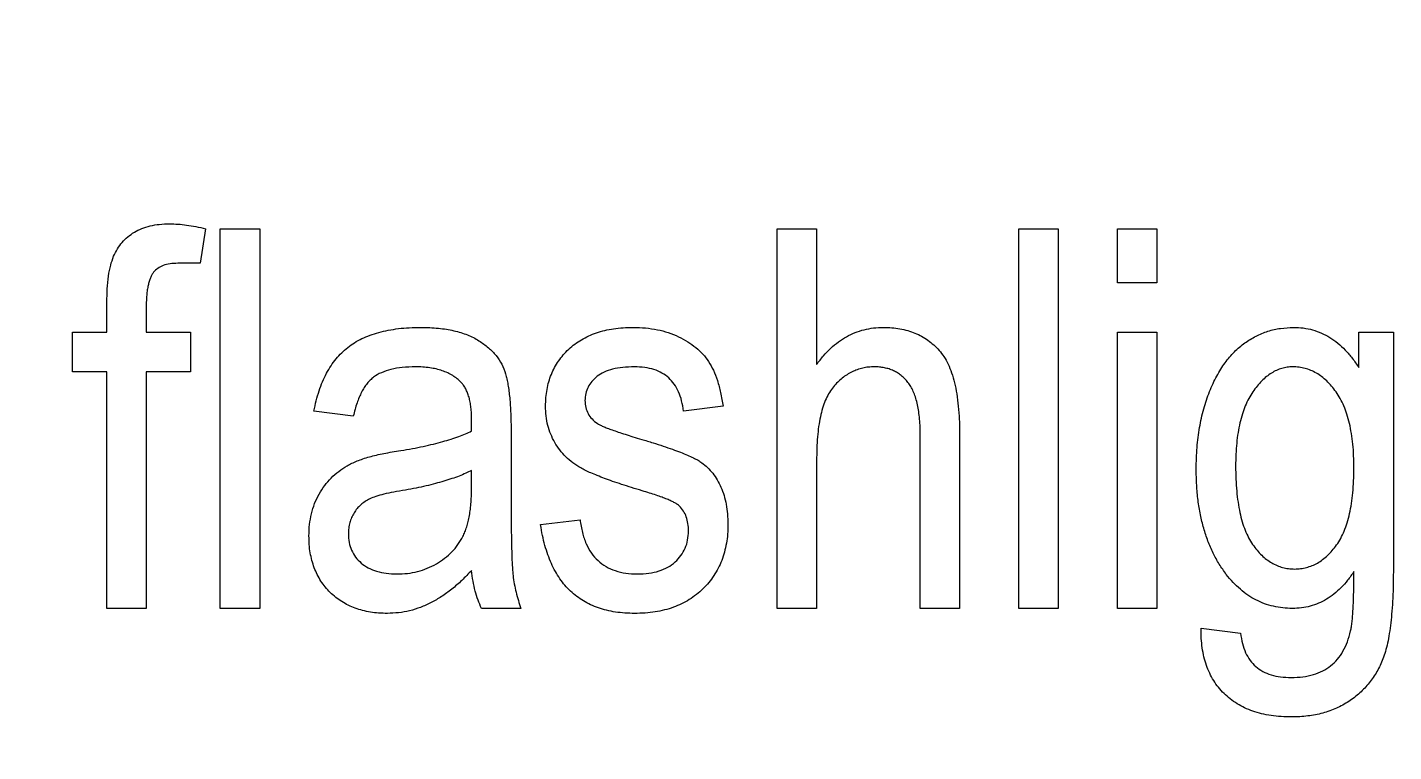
# Model space of a CAD drawing. Header units: millimetres. Extents: x -34 to 34, y -34 to 34.
# Drawn here: x -0.51 to 5.96, y -9.52 to -6.09 of the extents above; entities that cross this region are included whole.
import ezdxf

# ---------------------------------------------------------------- set-up
doc = ezdxf.new("R2010")
doc.units = ezdxf.units.MM

msp = doc.modelspace()

# ---------------------------------------------------------------- linework, layer by layer
at = {"color": 7, "linetype": 'Continuous', "lineweight": 25}
for p, q in [((0.3346, -7.0418), (0.3098, -7.2052)), ((0.4047, -8.8396), (0.4047, -7.0418)), ((0.4047, -7.0418), (0.5915, -7.0418)), ((0.5915, -7.0418), (0.5915, -8.8396)), ((3.043, -8.8396), (3.043, -7.0418)), ((3.043, -7.0418), (3.2298, -7.0418)), ((3.2298, -7.0418), (3.2298, -7.6846)), ((4.1871, -8.8396), (4.1871, -7.0418)), ((4.1871, -7.0418), (4.3739, -7.0418)), ((4.3739, -7.0418), (4.3739, -8.8396)), ((4.6541, -7.2986), (4.6541, -7.0418)), ((4.6541, -7.0418), (4.8409, -7.0418)), ((4.8409, -7.0418), (4.8409, -7.2986)), ((0.3098, -7.2052), (0.204, -7.2052)), ((4.8409, -7.2986), (4.6541, -7.2986)), ((-0.1323, -7.5321), (-0.1323, -7.3967)), ((0.0545, -7.4106), (0.0545, -7.5321)), ((-0.2958, -7.7189), (-0.2958, -7.5321)), ((-0.2958, -7.5321), (-0.1323, -7.5321)), ((0.0545, -7.5321), (0.2646, -7.5321)), ((0.2646, -7.5321), (0.2646, -7.7189)), ((4.6541, -8.8396), (4.6541, -7.5321)), ((4.6541, -7.5321), (4.8409, -7.5321)), ((4.8409, -7.5321), (4.8409, -8.8396)), ((5.7981, -7.6992), (5.7981, -7.5321)), ((5.7981, -7.5321), (5.9616, -7.5321)), ((5.9616, -7.5321), (5.9616, -8.6517)), ((-0.1323, -7.7189), (-0.2958, -7.7189)), ((-0.1323, -8.8396), (-0.1323, -7.7189)), ((0.2646, -7.7189), (0.0545, -7.7189)), ((0.0545, -7.7189), (0.0545, -8.8396)), ((2.7862, -7.8823), (2.5994, -7.9057)), ((1.0351, -7.929), (0.8483, -7.9057)), ((1.5954, -7.999), (1.5954, -7.9458)), ((1.7822, -8.0001), (1.7822, -8.2942)), ((3.7201, -8.8396), (3.7201, -8.0125)), ((3.9069, -8.0147), (3.9069, -8.8396)), ((3.2298, -8.1256), (3.2298, -8.8396)), ((1.5954, -8.2635), (1.5954, -8.1858)), ((1.9223, -8.4427), (2.1091, -8.4193)), ((0.0545, -8.8396), (-0.1323, -8.8396)), ((0.5915, -8.8396), (0.4047, -8.8396)), ((1.8289, -8.8396), (1.6421, -8.8396)), ((3.2298, -8.8396), (3.043, -8.8396)), ((3.9069, -8.8396), (3.7201, -8.8396)), ((4.3739, -8.8396), (4.1871, -8.8396)), ((4.8409, -8.8396), (4.6541, -8.8396)), ((5.051, -8.933), (5.2378, -8.9563))]:
    msp.add_line(p, q, dxfattribs=at)
at = {"color": 7, "linetype": 'Continuous'}
msp.add_circle((0, 0), 34, dxfattribs=at)
at = {"color": 7, "linetype": 'Continuous', "lineweight": 25}
for points, knots in [([(-0.1323, -7.3967), (-0.1319, -7.3734), (-0.1311, -7.3296), (-0.1257, -7.2685), (-0.1157, -7.2168), (-0.102, -7.1733), (-0.0829, -7.1373), (-0.0608, -7.1058), (-0.0336, -7.0791), (-0.0022, -7.0572), (0.0333, -7.0393), (0.0733, -7.0272), (0.1174, -7.0198), (0.1482, -7.0189), (0.1643, -7.0184)], [0, 0, 0, 0, 0.1265, 0.236978, 0.331644, 0.411402, 0.482682, 0.551579, 0.6191, 0.687616, 0.758297, 0.833488, 0.912952, 1, 1, 1, 1]), ([(0.1643, -7.0184), (0.1775, -7.0187), (0.2047, -7.0193), (0.2465, -7.024), (0.2902, -7.0311), (0.3196, -7.0382), (0.3346, -7.0418)], [0, 0, 0, 0, 0.230853, 0.473466, 0.730948, 1, 1, 1, 1]), ([(0.204, -7.2052), (0.1916, -7.2056), (0.1682, -7.2063), (0.1358, -7.2142), (0.109, -7.2279), (0.0911, -7.244), (0.0806, -7.2603), (0.0731, -7.2745), (0.0675, -7.2915), (0.0629, -7.3106), (0.0587, -7.3321), (0.0566, -7.3562), (0.0544, -7.3826), (0.0544, -7.401), (0.0545, -7.4106)], [0, 0, 0, 0, 0.126159, 0.236891, 0.335684, 0.428238, 0.477178, 0.531261, 0.591358, 0.657498, 0.731555, 0.813452, 0.90251, 1, 1, 1, 1]), ([(0.8483, -7.9057), (0.8519, -7.889), (0.8589, -7.8564), (0.8722, -7.8096), (0.8887, -7.7663), (0.9075, -7.7266), (0.9289, -7.6905), (0.9525, -7.6576), (0.9794, -7.6289), (1.0084, -7.6029), (1.0406, -7.5804), (1.076, -7.5611), (1.1148, -7.5452), (1.1564, -7.5315), (1.2015, -7.5216), (1.2497, -7.5138), (1.3013, -7.5095), (1.3368, -7.509), (1.355, -7.5087)], [0, 0, 0, 0, 0.0716716, 0.1396575, 0.2040967, 0.2657188, 0.3238246, 0.3800588, 0.4349433, 0.4888007, 0.5430171, 0.5994176, 0.6575078, 0.7186634, 0.7830298, 0.8512299, 0.9234352, 1, 1, 1, 1]), ([(1.355, -7.5087), (1.3693, -7.509), (1.3969, -7.5094), (1.4372, -7.5124), (1.4751, -7.5169), (1.5108, -7.5238), (1.5439, -7.5331), (1.5751, -7.5434), (1.6037, -7.5562), (1.6375, -7.576), (1.6748, -7.6035), (1.7121, -7.6406), (1.7395, -7.6826), (1.7545, -7.7208), (1.7625, -7.7536), (1.7681, -7.7809), (1.7723, -7.811), (1.7759, -7.8437), (1.7788, -7.8791), (1.781, -7.9171), (1.782, -7.9577), (1.7822, -7.9857), (1.7822, -8.0001)], [0, 0, 0, 0, 0.055824, 0.108429, 0.15842, 0.205566, 0.250578, 0.293416, 0.334193, 0.373299, 0.446944, 0.515076, 0.578842, 0.641994, 0.674963, 0.711445, 0.750973, 0.794165, 0.840588, 0.890275, 0.943238, 1, 1, 1, 1]), ([(1.9457, -7.8816), (1.946, -7.8681), (1.9467, -7.8417), (1.952, -7.803), (1.9602, -7.7661), (1.9723, -7.7312), (1.9883, -7.6986), (2.0068, -7.6676), (2.0293, -7.6386), (2.0552, -7.6118), (2.0838, -7.5873), (2.1157, -7.5664), (2.15, -7.5485), (2.187, -7.5339), (2.2266, -7.5225), (2.2688, -7.5148), (2.3135, -7.5093), (2.3443, -7.5089), (2.3601, -7.5087)], [0, 0, 0, 0, 0.064436, 0.125867, 0.185938, 0.24426, 0.301581, 0.35857, 0.416451, 0.475923, 0.535995, 0.595828, 0.657302, 0.7203, 0.78546, 0.85336, 0.924575, 1, 1, 1, 1]), ([(2.3601, -7.5087), (2.38, -7.5093), (2.4186, -7.5105), (2.4747, -7.5184), (2.5271, -7.5324), (2.5754, -7.5517), (2.6194, -7.5752), (2.658, -7.6031), (2.6912, -7.6347), (2.7195, -7.6706), (2.7424, -7.7129), (2.7611, -7.7622), (2.7765, -7.8194), (2.7829, -7.8606), (2.7862, -7.8823)], [0, 0, 0, 0, 0.094098, 0.1832242, 0.2679816, 0.3505333, 0.4292231, 0.5039605, 0.5757366, 0.6459794, 0.7197925, 0.8026697, 0.8958214, 1, 1, 1, 1]), ([(3.2298, -7.6846), (3.2404, -7.6706), (3.2609, -7.6435), (3.2953, -7.6074), (3.3322, -7.5773), (3.3706, -7.5521), (3.4114, -7.5327), (3.4541, -7.5186), (3.4991, -7.5105), (3.5298, -7.5093), (3.5454, -7.5087)], [0, 0, 0, 0, 0.139469, 0.271137, 0.396529, 0.517824, 0.63709, 0.755446, 0.875647, 1, 1, 1, 1]), ([(3.5454, -7.5087), (3.559, -7.5091), (3.5856, -7.5098), (3.6243, -7.515), (3.6608, -7.5234), (3.6953, -7.5349), (3.7275, -7.5505), (3.7573, -7.5694), (3.785, -7.5917), (3.8109, -7.6172), (3.8338, -7.6477), (3.8536, -7.6836), (3.8702, -7.7252), (3.8839, -7.7723), (3.8944, -7.8251), (3.9013, -7.8834), (3.9063, -7.9472), (3.9067, -7.9916), (3.9069, -8.0147)], [0, 0, 0, 0, 0.057444, 0.11172, 0.164296, 0.215175, 0.264674, 0.314426, 0.363638, 0.414362, 0.467035, 0.523919, 0.586431, 0.655337, 0.730601, 0.812712, 0.902626, 1, 1, 1, 1]), ([(5.0277, -8.1789), (5.0284, -8.1451), (5.0297, -8.0793), (5.0421, -7.9841), (5.0614, -7.8952), (5.0849, -7.8263), (5.1069, -7.775), (5.1247, -7.7397), (5.1439, -7.7071), (5.1637, -7.6766), (5.1854, -7.6493), (5.2081, -7.6242), (5.2322, -7.602), (5.2655, -7.5758), (5.3101, -7.5493), (5.3668, -7.5252), (5.4271, -7.5116), (5.4683, -7.5097), (5.4891, -7.5087)], [0, 0, 0, 0, 0.111723, 0.216967, 0.316536, 0.411523, 0.457028, 0.500668, 0.54206, 0.582044, 0.620363, 0.657316, 0.693405, 0.72859, 0.797045, 0.864014, 0.931134, 1, 1, 1, 1]), ([(5.4891, -7.5087), (5.5045, -7.5092), (5.5349, -7.5103), (5.5793, -7.5197), (5.6215, -7.5349), (5.6615, -7.5558), (5.6995, -7.5829), (5.7352, -7.6159), (5.7687, -7.6549), (5.7881, -7.6841), (5.7981, -7.6992)], [0, 0, 0, 0, 0.121205, 0.239819, 0.356123, 0.474207, 0.595404, 0.723139, 0.857256, 1, 1, 1, 1]), ([(1.3288, -7.6955), (1.308, -7.6959), (1.2693, -7.6966), (1.2152, -7.7064), (1.1689, -7.721), (1.1363, -7.7396), (1.1147, -7.7583), (1.0998, -7.7747), (1.0863, -7.7939), (1.0739, -7.8157), (1.0622, -7.84), (1.0522, -7.8674), (1.0425, -7.8971), (1.0376, -7.9181), (1.0351, -7.929)], [0, 0, 0, 0, 0.1482586, 0.2774468, 0.3923224, 0.4942203, 0.5436381, 0.5966708, 0.6522673, 0.7115884, 0.7762706, 0.8451957, 0.9201345, 1, 1, 1, 1]), ([(1.5455, -7.7692), (1.5394, -7.7633), (1.5272, -7.7514), (1.5057, -7.7365), (1.4819, -7.7238), (1.4559, -7.7131), (1.4275, -7.705), (1.3966, -7.6999), (1.3635, -7.696), (1.3406, -7.6957), (1.3288, -7.6955)], [0, 0, 0, 0, 0.107542, 0.217679, 0.332152, 0.451075, 0.575251, 0.707563, 0.849518, 1, 1, 1, 1]), ([(2.3667, -7.6955), (2.3481, -7.696), (2.3134, -7.697), (2.265, -7.7053), (2.2237, -7.7187), (2.1902, -7.7386), (2.1645, -7.763), (2.146, -7.7908), (2.1344, -7.822), (2.1331, -7.844), (2.1325, -7.8553)], [0, 0, 0, 0, 0.174448, 0.326882, 0.461347, 0.581638, 0.691071, 0.792789, 0.893938, 1, 1, 1, 1]), ([(2.5994, -7.9057), (2.5969, -7.8891), (2.592, -7.8577), (2.5775, -7.8142), (2.5564, -7.7775), (2.5301, -7.7468), (2.4971, -7.7236), (2.4586, -7.707), (2.4145, -7.6971), (2.3831, -7.6961), (2.3667, -7.6955)], [0, 0, 0, 0, 0.14289, 0.271578, 0.390469, 0.502571, 0.615208, 0.73219, 0.859187, 1, 1, 1, 1]), ([(3.5027, -7.6955), (3.4935, -7.6958), (3.4751, -7.6964), (3.4481, -7.7007), (3.4223, -7.7087), (3.3972, -7.7187), (3.3736, -7.7325), (3.3506, -7.7485), (3.3292, -7.7681), (3.3085, -7.7904), (3.2895, -7.8166), (3.2738, -7.8476), (3.2597, -7.8827), (3.2491, -7.9226), (3.2403, -7.9668), (3.2345, -8.0157), (3.2302, -8.0691), (3.2299, -8.1063), (3.2298, -8.1256)], [0, 0, 0, 0, 0.04841, 0.096097, 0.142584, 0.189362, 0.236938, 0.285298, 0.335747, 0.38842, 0.444027, 0.504346, 0.570021, 0.641321, 0.719788, 0.805709, 0.898842, 1, 1, 1, 1]), ([(3.7201, -8.0125), (3.7201, -7.9989), (3.72, -7.9726), (3.7167, -7.9346), (3.7128, -7.8996), (3.706, -7.8676), (3.6982, -7.8385), (3.6885, -7.8123), (3.6762, -7.7895), (3.6629, -7.7693), (3.6476, -7.7518), (3.6308, -7.7369), (3.6128, -7.7241), (3.5936, -7.7132), (3.5728, -7.7052), (3.5506, -7.6999), (3.5272, -7.696), (3.511, -7.6957), (3.5027, -7.6955)], [0, 0, 0, 0, 0.09359, 0.180738, 0.261569, 0.335796, 0.405117, 0.468581, 0.527262, 0.582644, 0.634754, 0.686237, 0.736547, 0.786292, 0.837339, 0.889011, 0.943131, 1, 1, 1, 1]), ([(5.4851, -7.6955), (5.4762, -7.6959), (5.4586, -7.6966), (5.4326, -7.7022), (5.4078, -7.712), (5.3833, -7.7247), (5.36, -7.7418), (5.3373, -7.7623), (5.3158, -7.7867), (5.2949, -7.8143), (5.276, -7.8458), (5.2592, -7.8808), (5.2453, -7.9196), (5.2343, -7.9619), (5.2249, -8.0077), (5.2192, -8.0573), (5.2148, -8.1104), (5.2146, -8.1469), (5.2144, -8.1658)], [0, 0, 0, 0, 0.044567, 0.08817, 0.132512, 0.178014, 0.226019, 0.276906, 0.330826, 0.388688, 0.4499, 0.514737, 0.58275, 0.655883, 0.733525, 0.817005, 0.905575, 1, 1, 1, 1]), ([(5.7748, -8.1753), (5.7744, -8.1557), (5.7738, -8.1177), (5.7706, -8.0627), (5.7632, -8.0116), (5.7547, -7.9643), (5.7422, -7.921), (5.7285, -7.8812), (5.7108, -7.8459), (5.691, -7.8143), (5.6695, -7.7864), (5.6465, -7.7624), (5.6226, -7.7416), (5.5974, -7.7246), (5.5708, -7.7119), (5.5433, -7.7021), (5.5145, -7.6966), (5.495, -7.6959), (5.4851, -7.6955)], [0, 0, 0, 0, 0.09427, 0.182852, 0.264972, 0.342462, 0.414183, 0.481397, 0.544747, 0.604188, 0.660507, 0.713915, 0.764136, 0.812677, 0.859538, 0.906003, 0.952496, 1, 1, 1, 1]), ([(1.5954, -7.9458), (1.5954, -7.9357), (1.5952, -7.9163), (1.5924, -7.8884), (1.589, -7.8628), (1.5837, -7.8394), (1.5762, -7.8185), (1.5679, -7.7996), (1.5578, -7.783), (1.5495, -7.7737), (1.5455, -7.7692)], [0, 0, 0, 0, 0.161267, 0.309516, 0.446865, 0.574548, 0.691884, 0.800555, 0.903503, 1, 1, 1, 1]), ([(2.4039, -8.2825), (2.3868, -8.2773), (2.3542, -8.2674), (2.3074, -8.2523), (2.2647, -8.2383), (2.2263, -8.2244), (2.1921, -8.2108), (2.1616, -8.1986), (2.1354, -8.1867), (2.1065, -8.1713), (2.0748, -8.1506), (2.0415, -8.1222), (2.0128, -8.0897), (1.9885, -8.0539), (1.9696, -8.0146), (1.9554, -7.9726), (1.9475, -7.9278), (1.9463, -7.8972), (1.9457, -7.8816)], [0, 0, 0, 0, 0.080348, 0.154086, 0.221746, 0.283008, 0.338429, 0.387637, 0.431089, 0.468395, 0.535347, 0.601101, 0.665615, 0.730436, 0.795703, 0.861629, 0.92964, 1, 1, 1, 1]), ([(2.1325, -7.8553), (2.1331, -7.8662), (2.1343, -7.8877), (2.1463, -7.9175), (2.1652, -7.944), (2.1825, -7.9572), (2.1916, -7.964)], [0, 0, 0, 0, 0.253335, 0.496023, 0.737057, 1, 1, 1, 1]), ([(1.2598, -8.0924), (1.2783, -8.0893), (1.3141, -8.0831), (1.3655, -8.0724), (1.4132, -8.0616), (1.457, -8.0499), (1.4972, -8.0383), (1.5334, -8.0259), (1.5662, -8.0135), (1.586, -8.0037), (1.5954, -7.999)], [0, 0, 0, 0, 0.161132, 0.311379, 0.450631, 0.581265, 0.699834, 0.810076, 0.909893, 1, 1, 1, 1]), ([(2.1916, -7.964), (2.1952, -7.9661), (2.2037, -7.9711), (2.2191, -7.9782), (2.2388, -7.9862), (2.2629, -7.9947), (2.2911, -8.0049), (2.3239, -8.0151), (2.3608, -8.0271), (2.3871, -8.0347), (2.401, -8.0388)], [0, 0, 0, 0, 0.056472, 0.132657, 0.228152, 0.343167, 0.4768, 0.631658, 0.805172, 1, 1, 1, 1]), ([(2.401, -8.0388), (2.419, -8.0442), (2.4533, -8.0545), (2.5019, -8.0702), (2.5454, -8.0852), (2.5836, -8.0993), (2.6166, -8.1127), (2.6443, -8.1256), (2.6672, -8.1368), (2.69, -8.152), (2.7138, -8.1722), (2.7386, -8.1994), (2.7598, -8.2308), (2.7777, -8.266), (2.7918, -8.3049), (2.8027, -8.3471), (2.8082, -8.393), (2.8091, -8.4248), (2.8096, -8.4412)], [0, 0, 0, 0, 0.088802, 0.169044, 0.241298, 0.305599, 0.36146, 0.409493, 0.449546, 0.481868, 0.538906, 0.596212, 0.655284, 0.717158, 0.781997, 0.850081, 0.922425, 1, 1, 1, 1]), ([(0.825, -8.4959), (0.8254, -8.4778), (0.8264, -8.4424), (0.836, -8.3911), (0.8507, -8.3429), (0.8721, -8.2982), (0.8986, -8.2575), (0.9296, -8.2211), (0.9653, -8.1896), (0.9987, -8.1672), (1.0283, -8.1516), (1.0535, -8.1408), (1.0813, -8.1307), (1.1117, -8.1211), (1.1449, -8.1129), (1.1808, -8.1052), (1.2193, -8.0983), (1.2461, -8.0944), (1.2598, -8.0924)], [0, 0, 0, 0, 0.082234, 0.160067, 0.235715, 0.310162, 0.38384, 0.454974, 0.526416, 0.598714, 0.636677, 0.678142, 0.722779, 0.770713, 0.82244, 0.877675, 0.937024, 1, 1, 1, 1]), ([(1.5954, -8.1858), (1.5861, -8.1904), (1.5667, -8.2), (1.5356, -8.2131), (1.5012, -8.2255), (1.4635, -8.2369), (1.4227, -8.2488), (1.3786, -8.2596), (1.3314, -8.2698), (1.2989, -8.276), (1.2821, -8.2792)], [0, 0, 0, 0, 0.094992, 0.197636, 0.308786, 0.428717, 0.55824, 0.696859, 0.843641, 1, 1, 1, 1]), ([(5.1703, -8.678), (5.1587, -8.662), (5.1355, -8.6299), (5.1069, -8.5768), (5.0823, -8.52), (5.0624, -8.4593), (5.0467, -8.3948), (5.0354, -8.3264), (5.0289, -8.2539), (5.0281, -8.2043), (5.0277, -8.1789)], [0, 0, 0, 0, 0.111659, 0.225063, 0.341653, 0.462394, 0.587488, 0.718364, 0.855637, 1, 1, 1, 1]), ([(5.2144, -8.1658), (5.2146, -8.1862), (5.2148, -8.2257), (5.2191, -8.2827), (5.225, -8.3356), (5.2337, -8.3843), (5.2449, -8.4286), (5.2588, -8.4687), (5.275, -8.5046), (5.2941, -8.5362), (5.3151, -8.5635), (5.3368, -8.5877), (5.3605, -8.6072), (5.3846, -8.6241), (5.4103, -8.6368), (5.4369, -8.6462), (5.4648, -8.6518), (5.4839, -8.6525), (5.4935, -8.6528)], [0, 0, 0, 0, 0.098168, 0.189537, 0.274832, 0.353791, 0.426768, 0.494209, 0.557213, 0.615929, 0.670965, 0.722647, 0.77157, 0.81824, 0.863964, 0.908493, 0.953752, 1, 1, 1, 1]), ([(5.4935, -8.6528), (5.5032, -8.6525), (5.5222, -8.6518), (5.55, -8.6461), (5.5768, -8.6372), (5.6024, -8.6248), (5.627, -8.6085), (5.6505, -8.5887), (5.6723, -8.565), (5.6937, -8.5384), (5.7132, -8.5077), (5.7293, -8.4722), (5.7437, -8.433), (5.7553, -8.3896), (5.7637, -8.3418), (5.7704, -8.2901), (5.7738, -8.234), (5.7745, -8.1953), (5.7748, -8.1753)], [0, 0, 0, 0, 0.046801, 0.092602, 0.137474, 0.183485, 0.230876, 0.280385, 0.332252, 0.387377, 0.446101, 0.508786, 0.57612, 0.648977, 0.727137, 0.811764, 0.902417, 1, 1, 1, 1]), ([(1.2821, -8.2792), (1.2634, -8.2823), (1.2291, -8.2878), (1.1821, -8.2974), (1.1443, -8.3081), (1.1143, -8.3195), (1.0904, -8.333), (1.0701, -8.3484), (1.0524, -8.3664), (1.0379, -8.3869), (1.0262, -8.4092), (1.0175, -8.4333), (1.0129, -8.459), (1.0121, -8.4767), (1.0117, -8.4857)], [0, 0, 0, 0, 0.14934, 0.275223, 0.379381, 0.460149, 0.528661, 0.595254, 0.661259, 0.727482, 0.793768, 0.860117, 0.928629, 1, 1, 1, 1]), ([(1.2419, -8.6761), (1.2586, -8.6756), (1.2916, -8.6746), (1.3397, -8.6651), (1.3858, -8.6503), (1.4287, -8.6289), (1.4679, -8.603), (1.5023, -8.5723), (1.5315, -8.5378), (1.5512, -8.5054), (1.5642, -8.477), (1.5726, -8.4532), (1.5793, -8.4271), (1.5859, -8.399), (1.5898, -8.3683), (1.5933, -8.3355), (1.5949, -8.3003), (1.5953, -8.2761), (1.5954, -8.2635)], [0, 0, 0, 0, 0.080989, 0.159694, 0.23733, 0.314925, 0.391527, 0.46509, 0.537554, 0.610123, 0.648415, 0.689106, 0.732481, 0.779017, 0.829093, 0.882471, 0.939203, 1, 1, 1, 1]), ([(2.5801, -8.3547), (2.5771, -8.3522), (2.5702, -8.3464), (2.557, -8.3388), (2.5405, -8.3303), (2.5202, -8.3216), (2.4962, -8.3128), (2.4688, -8.3027), (2.4375, -8.2927), (2.4154, -8.286), (2.4039, -8.2825)], [0, 0, 0, 0, 0.061004, 0.141395, 0.237691, 0.352034, 0.486513, 0.638401, 0.810736, 1, 1, 1, 1]), ([(1.7822, -8.2942), (1.7822, -8.3187), (1.782, -8.3654), (1.783, -8.432), (1.7835, -8.4913), (1.7848, -8.5436), (1.7855, -8.5887), (1.7876, -8.6267), (1.7892, -8.6575), (1.7933, -8.7023), (1.8042, -8.7631), (1.8207, -8.8141), (1.8289, -8.8396)], [0, 0, 0, 0, 0.133924, 0.254596, 0.362671, 0.4575, 0.539735, 0.608765, 0.664555, 0.707833, 0.854007, 1, 1, 1, 1]), ([(2.6228, -8.4733), (2.6224, -8.4612), (2.6216, -8.4382), (2.6134, -8.4058), (2.6, -8.3775), (2.5867, -8.3623), (2.5801, -8.3547)], [0, 0, 0, 0, 0.280002, 0.533179, 0.769121, 1, 1, 1, 1]), ([(2.3678, -8.8629), (2.3522, -8.8625), (2.3218, -8.8617), (2.2773, -8.8572), (2.2355, -8.8486), (2.196, -8.8375), (2.1593, -8.8224), (2.1248, -8.8045), (2.0932, -8.7828), (2.0635, -8.7583), (2.0371, -8.73), (2.0126, -8.6988), (1.9913, -8.664), (1.9721, -8.6261), (1.9559, -8.5849), (1.9421, -8.5404), (1.9302, -8.4928), (1.925, -8.4596), (1.9223, -8.4427)], [0, 0, 0, 0, 0.068598, 0.133768, 0.196572, 0.256229, 0.314602, 0.370895, 0.427188, 0.483069, 0.539889, 0.597519, 0.657405, 0.719194, 0.784329, 0.852247, 0.924462, 1, 1, 1, 1]), ([(2.1091, -8.4193), (2.1123, -8.4398), (2.1183, -8.4785), (2.1363, -8.532), (2.161, -8.5774), (2.1931, -8.6142), (2.2319, -8.6424), (2.2765, -8.6622), (2.3268, -8.674), (2.3621, -8.6754), (2.3805, -8.6761)], [0, 0, 0, 0, 0.14866, 0.28179, 0.404034, 0.51815, 0.630888, 0.74606, 0.86749, 1, 1, 1, 1]), ([(2.8096, -8.4412), (2.8092, -8.4565), (2.8085, -8.4866), (2.8031, -8.5306), (2.7934, -8.5723), (2.781, -8.612), (2.7638, -8.6491), (2.7435, -8.6842), (2.7191, -8.7169), (2.6914, -8.7472), (2.6605, -8.7744), (2.6269, -8.7984), (2.5902, -8.8181), (2.5511, -8.8346), (2.509, -8.8473), (2.4643, -8.8564), (2.4169, -8.862), (2.3844, -8.8626), (2.3678, -8.8629)], [0, 0, 0, 0, 0.066737, 0.130739, 0.192622, 0.252706, 0.311442, 0.370262, 0.428902, 0.488462, 0.548455, 0.608072, 0.667754, 0.729187, 0.792805, 0.858714, 0.927446, 1, 1, 1, 1]), ([(2.3805, -8.6761), (2.3988, -8.6755), (2.4335, -8.6743), (2.4823, -8.6636), (2.5248, -8.646), (2.5599, -8.6203), (2.5878, -8.5895), (2.6086, -8.5545), (2.6206, -8.515), (2.622, -8.4875), (2.6228, -8.4733)], [0, 0, 0, 0, 0.15427, 0.291956, 0.41929, 0.539779, 0.656024, 0.767785, 0.880428, 1, 1, 1, 1]), ([(1.1963, -8.8629), (1.1826, -8.8627), (1.1557, -8.8623), (1.1164, -8.8572), (1.0792, -8.8499), (1.0443, -8.8387), (1.0112, -8.825), (0.9805, -8.8076), (0.9517, -8.7875), (0.9256, -8.7641), (0.9018, -8.7383), (0.8813, -8.71), (0.8637, -8.6796), (0.8494, -8.6469), (0.8386, -8.6121), (0.8304, -8.5753), (0.8257, -8.5363), (0.8252, -8.5096), (0.825, -8.4959)], [0, 0, 0, 0, 0.069938, 0.136607, 0.20102, 0.262641, 0.323067, 0.382603, 0.441637, 0.501221, 0.560761, 0.619651, 0.678956, 0.739059, 0.800679, 0.864011, 0.930681, 1, 1, 1, 1]), ([(1.0117, -8.4857), (1.0123, -8.4996), (1.0133, -8.5262), (1.0259, -8.5638), (1.0449, -8.5974), (1.0722, -8.6258), (1.1061, -8.6486), (1.1465, -8.6645), (1.1923, -8.6746), (1.2249, -8.6756), (1.2419, -8.6761)], [0, 0, 0, 0, 0.122874, 0.236599, 0.349183, 0.464109, 0.584274, 0.71059, 0.848047, 1, 1, 1, 1]), ([(1.5954, -8.6594), (1.5801, -8.6754), (1.5504, -8.7067), (1.5027, -8.7481), (1.454, -8.7834), (1.4044, -8.8125), (1.3537, -8.8349), (1.3022, -8.8512), (1.2496, -8.861), (1.2141, -8.8623), (1.1963, -8.8629)], [0, 0, 0, 0, 0.144192, 0.280329, 0.40997, 0.534278, 0.653528, 0.769514, 0.884388, 1, 1, 1, 1]), ([(1.6421, -8.8396), (1.6364, -8.8264), (1.6246, -8.7995), (1.6118, -8.7559), (1.6014, -8.709), (1.5975, -8.6762), (1.5954, -8.6594)], [0, 0, 0, 0, 0.230051, 0.470725, 0.728244, 1, 1, 1, 1]), ([(5.9616, -8.6517), (5.9614, -8.6758), (5.9612, -8.7221), (5.9591, -8.7889), (5.9551, -8.8502), (5.9497, -8.9062), (5.9429, -8.9569), (5.9347, -9.0023), (5.9245, -9.0422), (5.9093, -9.0879), (5.8853, -9.1387), (5.8485, -9.1931), (5.8033, -9.2405), (5.76, -9.2745), (5.7217, -9.297), (5.6916, -9.3122), (5.66, -9.3249), (5.6267, -9.335), (5.5923, -9.3437), (5.5561, -9.3488), (5.5188, -9.3528), (5.4933, -9.3531), (5.4804, -9.3533)], [0, 0, 0, 0, 0.073903, 0.142241, 0.205078, 0.262456, 0.314817, 0.361887, 0.40389, 0.441304, 0.509422, 0.575778, 0.642046, 0.70961, 0.743919, 0.778136, 0.813136, 0.848315, 0.884796, 0.921798, 0.960422, 1, 1, 1, 1]), ([(5.7748, -8.6652), (5.7651, -8.6789), (5.7462, -8.7055), (5.7144, -8.7411), (5.6805, -8.7713), (5.6452, -8.7965), (5.6073, -8.8156), (5.5678, -8.8297), (5.5261, -8.8378), (5.4977, -8.839), (5.4833, -8.8396)], [0, 0, 0, 0, 0.141924, 0.275925, 0.402666, 0.524492, 0.642235, 0.759977, 0.878369, 1, 1, 1, 1]), ([(5.7591, -8.9461), (5.7604, -8.9398), (5.7633, -8.9257), (5.7664, -8.902), (5.7688, -8.8738), (5.771, -8.8409), (5.7729, -8.8035), (5.7738, -8.7614), (5.7745, -8.7148), (5.7747, -8.6822), (5.7748, -8.6652)], [0, 0, 0, 0, 0.068568, 0.153538, 0.253655, 0.370454, 0.503984, 0.652946, 0.818712, 1, 1, 1, 1]), ([(5.4833, -8.8396), (5.468, -8.8391), (5.4376, -8.8382), (5.3933, -8.8301), (5.3506, -8.818), (5.3103, -8.7998), (5.2719, -8.777), (5.2357, -8.7489), (5.2011, -8.7161), (5.1807, -8.6909), (5.1703, -8.678)], [0, 0, 0, 0, 0.125872, 0.248366, 0.368938, 0.48905, 0.609819, 0.734308, 0.864113, 1, 1, 1, 1]), ([(5.4804, -9.3533), (5.4635, -9.3529), (5.4307, -9.3522), (5.3828, -9.3471), (5.338, -9.3384), (5.2961, -9.3264), (5.2572, -9.3108), (5.2215, -9.2911), (5.1886, -9.2686), (5.1588, -9.2425), (5.1325, -9.2133), (5.1098, -9.181), (5.0907, -9.1461), (5.0754, -9.1087), (5.0636, -9.0686), (5.0559, -9.0258), (5.0508, -8.9803), (5.0509, -8.949), (5.051, -8.933)], [0, 0, 0, 0, 0.074023, 0.143609, 0.210304, 0.273466, 0.334344, 0.39317, 0.451333, 0.508658, 0.565938, 0.623228, 0.680865, 0.739571, 0.800029, 0.863387, 0.929742, 1, 1, 1, 1]), ([(5.2378, -8.9563), (5.2403, -8.973), (5.2451, -9.0047), (5.26, -9.0485), (5.2815, -9.0854), (5.309, -9.1159), (5.3432, -9.1389), (5.3831, -9.1549), (5.4286, -9.1649), (5.4609, -9.1659), (5.4778, -9.1665)], [0, 0, 0, 0, 0.141291, 0.268933, 0.386172, 0.498275, 0.610788, 0.729002, 0.857674, 1, 1, 1, 1]), ([(5.4778, -9.1665), (5.4964, -9.1658), (5.5318, -9.1644), (5.5822, -9.1543), (5.6266, -9.1368), (5.6652, -9.1122), (5.6979, -9.0805), (5.7246, -9.0419), (5.7458, -8.9966), (5.7545, -8.9634), (5.7591, -8.9461)], [0, 0, 0, 0, 0.1418397, 0.2711313, 0.3914759, 0.5053841, 0.6193075, 0.7376213, 0.863008, 1, 1, 1, 1])]:
    msp.add_open_spline(points, degree=3, knots=knots, dxfattribs=at)

doc.saveas('drawing.dxf')
